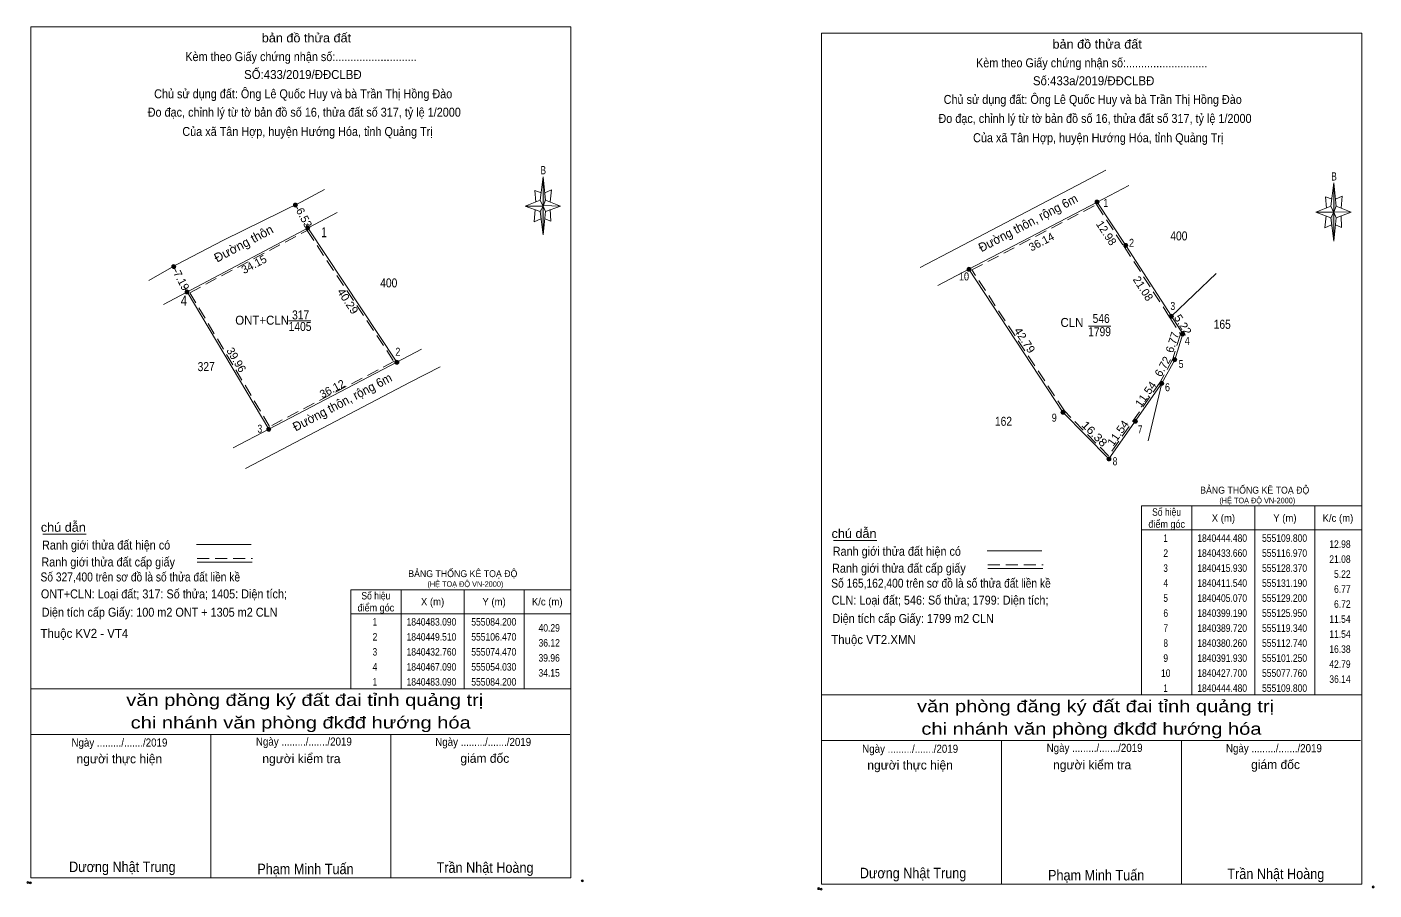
# Model space of a CAD drawing. Header units: metres. Extents: x 553958 to 555227, y 1839766 to 1840630.
# Drawn here: x 554683.4 to 555020.1, y 1839864.4 to 1840080.2 of the extents above; entities that cross this region are included whole.
import ezdxf
from ezdxf.enums import TextEntityAlignment as Align

# ---------------------------------------------------------------- set-up
doc = ezdxf.new("R2010")
doc.units = ezdxf.units.M
doc.header["$PDMODE"] = 32
doc.header["$PDSIZE"] = 0.5
doc.linetypes.add('MEDIUM_DASHED', pattern=[4.5, 3, -1.5])
doc.layers.add('3', color=7, linetype='Continuous', lineweight=13)
doc.layers.add('63', color=7, linetype='Continuous', lineweight=13)

msp = doc.modelspace()

# ---------------------------------------------------------------- hatches: boundary and pattern name
at = {"layer": '3'}
for points in [[(554812.4, 1840042.78), (554813, 1840036.94), (554812.4, 1840035.44)], [(555010.03, 1840041.22), (555010.63, 1840035.38), (555010.03, 1840033.88)], [(554750.986, 1840035.701, 1), (554749.986, 1840035.701, 1)], [(554812.4, 1840035.44), (554812.4, 1840028.24), (554811.64, 1840034.08)], [(554951.36, 1840036.44, 1), (554950.36, 1840036.44, 1)], [(555010.03, 1840033.88), (555010.03, 1840026.68), (555009.27, 1840032.52)], [(554754.07, 1840029.99, 1), (554753.07, 1840029.99, 1)], [(554958.53, 1840025.62, 1), (554957.53, 1840025.62, 1)], [(554720.586, 1840020.311, 1), (554719.586, 1840020.311, 1)], [(554919.32, 1840019.66, 1), (554918.32, 1840019.66, 1)], [(554723.9, 1840013.99, 1), (554722.9, 1840013.99, 1)], [(554969.93, 1840007.89, 1), (554968.93, 1840007.89, 1)], [(554972.75, 1840003.5, 1), (554971.75, 1840003.5, 1)], [(554970.76, 1839997.03, 1), (554969.76, 1839997.03, 1)], [(554776.34, 1839996.41, 1), (554775.34, 1839996.41, 1)], [(554967.51, 1839991.15, 1), (554966.51, 1839991.15, 1)], [(554942.81, 1839983.89, 1), (554941.81, 1839983.89, 1)], [(554960.924, 1839981.646, 1), (554959.924, 1839981.646, 1)], [(554744.34, 1839979.66, 1), (554743.34, 1839979.66, 1)], [(554954.3, 1839972.22, 1), (554953.3, 1839972.22, 1)]]:
    msp.add_hatch(color=256, dxfattribs=at).paths.add_polyline_path(points)

# ---------------------------------------------------------------- linework, layer by layer
for p, q in [((554811.64, 1840036.94), (554812.4, 1840042.78)), ((554947.53, 1840041.47), (554915.53, 1840024.71)), ((554953.08, 1840044.38), (554947.53, 1840041.47)), ((555009.27, 1840035.38), (555010.03, 1840041.22)), ((554958.8, 1840040.6), (554950.86, 1840036.44)), ((554750.51, 1840035.76), (554751.1, 1840034.65)), ((554811.64, 1840034.08), (554807.9, 1840035.44)), ((554813, 1840036.94), (554816.74, 1840035.44)), ((554814.2, 1840034.54), (554814.34, 1840031.68)), ((554950.86, 1840036.44), (554918.82, 1840019.66)), ((554950.85, 1840036.44), (554958.03, 1840025.62)), ((555010.63, 1840035.38), (555014.37, 1840033.88)), ((554717.49, 1840010.85), (554760.89, 1840033.87)), ((554813, 1840034.08), (554812.4, 1840028.24)), ((554814.34, 1840031.68), (554812.84, 1840032.28)), ((555009.27, 1840032.52), (555005.53, 1840033.88)), ((555010.63, 1840032.52), (555010.03, 1840026.68)), ((555011.83, 1840032.98), (555011.97, 1840030.12)), ((554753.09, 1840030.89), (554753.57, 1840029.99)), ((554753.57, 1840029.99), (554775.84, 1839996.41)), ((555011.97, 1840030.12), (555010.47, 1840030.72)), ((554915.53, 1840024.72), (554906.64, 1840020.06)), ((554958.03, 1840025.62), (554969.43, 1840007.89)), ((554720.03, 1840020.34), (554720.77, 1840018.95)), ((554911.02, 1840015.57), (554918.82, 1840019.66)), ((554969.43, 1840007.89), (554980.63, 1840018.55)), ((554722.64, 1840015.42), (554723.4, 1840013.99)), ((554743.84, 1839979.66), (554723.4, 1840013.99)), ((554969.43, 1840007.89), (554972.25, 1840003.5)), ((554748.8, 1840006.79), (554754.38, 1840006.79)), ((554948.69, 1840005.45), (554954.27, 1840005.45)), ((554782.01, 1839999.64), (554775.84, 1839996.41)), ((554775.84, 1839996.41), (554743.84, 1839979.65)), ((554786.64, 1839995.29), (554779.17, 1839991.38)), ((554779.17, 1839991.38), (554747.13, 1839974.6)), ((554963.65, 1839976.77), (554967.01, 1839991.15)), ((554743.84, 1839979.66), (554734.95, 1839975)), ((554738.05, 1839969.85), (554747.13, 1839974.6)), ((554687.34, 1839953.42), (554698.2, 1839953.42)), ((554725.74, 1839950.8), (554739.44, 1839950.8)), ((554884.97, 1839951.86), (554895.83, 1839951.86)), ((554923.37, 1839949.24), (554937.07, 1839949.24)), ((554725.94, 1839946.4), (554739.66, 1839946.4)), ((554923.57, 1839944.84), (554937.29, 1839944.84)), ((554776.91, 1839939.53), (554776.91, 1839914.78)), ((554792.66, 1839939.53), (554792.66, 1839914.78)), ((554807.66, 1839939.53), (554807.66, 1839914.78)), ((554764.31, 1839933.53), (554819.36, 1839933.53)), ((554684.36, 1839914.78), (554819.36, 1839914.78)), ((554881.99, 1839913.22), (555016.99, 1839913.22)), ((554684.36, 1839903.38), (554819.06, 1839903.38)), ((554684.36, 1839903.38), (554819.06, 1839903.38)), ((554684.36, 1839903.38), (554819.06, 1839903.38)), ((554729.36, 1839867.52), (554729.36, 1839903.38)), ((554774.36, 1839867.52), (554774.36, 1839903.38)), ((554881.99, 1839901.82), (555016.69, 1839901.82)), ((554881.99, 1839901.82), (555016.69, 1839901.82)), ((554881.99, 1839901.82), (555016.69, 1839901.82)), ((554926.99, 1839865.96), (554926.99, 1839901.82)), ((554971.99, 1839865.96), (554971.99, 1839901.82))]:
    msp.add_line(p, q, dxfattribs=at)
at = {"layer": '3', "linetype": 'MEDIUM_DASHED'}
for p, q in [((554725.94, 1839947.32), (554739.74, 1839947.32)), ((554923.57, 1839945.76), (554937.37, 1839945.76))]:
    msp.add_line(p, q, dxfattribs=at)
at = {"layer": '3'}
for points in [[(554684.36, 1840080.22), (554819.36, 1840080.22), (554819.36, 1839867.52), (554684.36, 1839867.52)], [(554881.99, 1840078.66), (555016.99, 1840078.66), (555016.99, 1839865.96), (554881.99, 1839865.96)], [(554812.4, 1840042.78), (554813, 1840036.94), (554812.4, 1840035.44)], [(555010.03, 1840041.22), (555010.63, 1840035.38), (555010.03, 1840033.88)], [(554812.4, 1840035.44), (554807.9, 1840035.44), (554811.64, 1840036.94), (554813, 1840034.08), (554816.74, 1840035.44), (554812.4, 1840035.58)], [(554812.4, 1840035.44), (554812.4, 1840028.24), (554811.64, 1840034.08)], [(555010.03, 1840033.88), (555005.53, 1840033.88), (555009.27, 1840035.38), (555010.63, 1840032.52), (555014.37, 1840033.88), (555010.03, 1840034.02)], [(555010.03, 1840033.88), (555010.03, 1840026.68), (555009.27, 1840032.52)], [(554764.31, 1839939.53), (554819.36, 1839939.53), (554819.36, 1839914.78), (554764.31, 1839914.78)]]:
    msp.add_lwpolyline(points, close=True, dxfattribs=at)
for points in [[(554713.82, 1840016.84), (554720.71, 1840020.72), (554732.51, 1840026.93), (554751.98, 1840036.48), (554757.77, 1840039.54)], [(554811.94, 1840038.74), (554810.3, 1840039.34), (554810.6, 1840036.48)], [(554812.84, 1840038.74), (554814.5, 1840039.48), (554814.2, 1840036.48)], [(555010.47, 1840037.18), (555012.13, 1840037.92), (555011.83, 1840034.92)], [(554812.4, 1840035.44), (554811.64, 1840036.94), (554807.9, 1840035.44)], [(554810.44, 1840034.54), (554810.14, 1840031.54), (554811.8, 1840032.28)], [(554812.4, 1840035.44), (554813, 1840034.08), (554816.74, 1840035.44)], [(555010.03, 1840033.88), (555009.27, 1840035.38), (555005.53, 1840033.88)], [(555009.57, 1840037.18), (555007.93, 1840037.78), (555008.23, 1840034.92)], [(555008.07, 1840032.98), (555007.77, 1840029.98), (555009.43, 1840030.72)], [(555010.03, 1840033.88), (555010.63, 1840032.52), (555014.37, 1840033.88)], [(554972.25, 1840003.5), (554970.26, 1839997.03), (554967.01, 1839991.15), (554953.8, 1839972.22), (554942.31, 1839983.89), (554918.84, 1840019.67)], [(554819.36, 1839867.52), (554684.36, 1839867.52), (554684.36, 1839903.38)], [(555016.99, 1839865.96), (554881.99, 1839865.96), (554881.99, 1839901.82)]]:
    msp.add_lwpolyline(points, dxfattribs=at)
at = {"layer": '3', "linetype": 'MEDIUM_DASHED'}
for points in [[(554950.69, 1840035.79), (554957.61, 1840025.35), (554969.01, 1840007.62), (554971.7, 1840003.43), (554969.8, 1839997.23), (554966.59, 1839991.41), (554953.73, 1839973), (554942.7, 1839984.21), (554919.54, 1840019.47)], [(554753.4, 1840029.34), (554775.12, 1839996.6), (554744.03, 1839980.32), (554724.1, 1840013.79)]]:
    msp.add_lwpolyline(points, close=True, dxfattribs=at)
at = {"layer": '3'}
for centre in [(554750.486, 1840035.701), (554950.86, 1840036.44), (554753.57, 1840029.99), (554958.03, 1840025.62), (554720.086, 1840020.311), (554918.82, 1840019.66), (554723.4, 1840013.99), (554969.43, 1840007.89), (554972.25, 1840003.5), (554970.26, 1839997.03), (554775.84, 1839996.41), (554967.01, 1839991.15), (554942.31, 1839983.89), (554960.424, 1839981.646), (554743.84, 1839979.66), (554953.8, 1839972.22)]:
    msp.add_circle(centre, 0.5, dxfattribs=at)
for p in [(554683.64, 1839866.36), (554684.24, 1839866.26), (554822.2, 1839866.78), (554881.27, 1839864.8), (554881.87, 1839864.7), (555019.83, 1839865.22)]:
    msp.add_point(p, dxfattribs=at)
at = {"layer": '63'}
for p, q in [((554974.54, 1839960.47), (554974.54, 1839913.22)), ((554990.29, 1839960.47), (554990.29, 1839913.22)), ((555005.29, 1839960.47), (555005.29, 1839913.22)), ((554961.94, 1839954.47), (555016.99, 1839954.47))]:
    msp.add_line(p, q, dxfattribs=at)
msp.add_lwpolyline([(554961.94, 1839960.47), (555016.99, 1839960.47), (555016.99, 1839913.22), (554961.94, 1839913.22)], close=True, dxfattribs=at)

# ---------------------------------------------------------------- texts
at = {"layer": '3'}
for s, height, width, p in [('bản đồ thửa đất', 2.25, 1.05, (554753.245, 1840076.36)), ('bản đồ thửa đất', 2.25, 1.05, (554950.875, 1840074.8)), ('Kèm theo Giấy chứng nhận số:...........................', 2.25, 0.9, (554751.88, 1840071.68)), ('Kèm theo Giấy chứng nhận số:...........................', 2.25, 0.9, (554949.51, 1840070.12)), ('SỐ:433/2019/ĐĐCLBĐ', 2.25, 0.95, (554752.36, 1840067.2)), ('Số:433a/2019/ĐĐCLBĐ', 2.25, 0.95, (554949.995, 1840065.64)), ('Chủ sử dụng đất: Ông Lê Quốc Huy và bà Trần Thị Hồng Đào', 2.25, 0.9, (554752.435, 1840062.38)), ('Chủ sử dụng đất: Ông Lê Quốc Huy và bà Trần Thị Hồng Đào', 2.25, 0.9, (554949.765, 1840060.97)), ('Đo đạc, chỉnh lý từ tờ bản đồ số 16, thửa đất số 317, tỷ lệ 1/2000 ', 2.25, 0.9, (554753.08, 1840057.78)), ('Đo đạc, chỉnh lý từ tờ bản đồ số 16, thửa đất số 317, tỷ lệ 1/2000 ', 2.25, 0.9, (554950.71, 1840056.22)), ('Của xã Tân Hợp, huyện Hướng Hóa, tỉnh Quảng Trị', 2.25, 0.9, (554753.515, 1840052.96)), ('Của xã Tân Hợp, huyện Hướng Hóa, tỉnh Quảng Trị', 2.25, 0.9, (554951.145, 1840051.4)), ('B', 2.066, 0.75, (554812.435, 1840043.38)), ('B', 2.066, 0.75, (555010.065, 1840041.82)), ('400', 2.25, 0.85, (554971.295, 1840026.86)), ('400', 2.25, 0.85, (554773.825, 1840015.11)), ('ONT+CLN', 2.25, 0.95, (554742.165, 1840005.78)), ('317', 2.25, 0.85, (554751.785, 1840007.1)), ('CLN', 2.25, 0.95, (554944.575, 1840005.22)), ('546', 2.25, 0.85, (554951.87, 1840006.22)), ('1405', 2.25, 0.85, (554751.65, 1840004.22)), ('1799', 2.25, 0.85, (554951.475, 1840002.91)), ('165', 2.25, 0.85, (554982.135, 1840004.76)), ('327', 2.25, 0.85, (554728.185, 1839994.18)), ('162', 2.25, 0.85, (554927.46, 1839980.51)), ('Số hiệu', 1.875, 0.85, (554770.595, 1839937.1)), ('X (m)', 1.875, 0.95, (554784.775, 1839935.6)), ('Y (m)', 1.875, 0.95, (554800.145, 1839935.6)), ('K/c (m)', 1.875, 0.95, (554813.425, 1839935.6)), ('điểm góc', 1.875, 0.9, (554770.605, 1839934.1)), (' 1', 1.875, 0.75, (554770.07, 1839930.56)), ('1840483.090', 1.875, 0.85, (554784.49, 1839930.56)), ('555084.200', 1.875, 0.85, (554800.075, 1839930.56)), (' 2', 1.875, 0.85, (554770.08, 1839926.81)), ('1840449.510', 1.875, 0.85, (554784.49, 1839926.81)), ('555106.470', 1.875, 0.85, (554800.075, 1839926.81)), (' 3', 1.875, 0.8, (554770.08, 1839923.06)), ('1840432.760', 1.875, 0.85, (554784.49, 1839923.06)), ('555074.470', 1.875, 0.85, (554800.075, 1839923.06)), (' 4', 1.875, 0.85, (554770.085, 1839919.31)), ('1840467.090', 1.875, 0.85, (554784.49, 1839919.31)), ('555054.030', 1.875, 0.85, (554800.075, 1839919.31)), (' 1', 1.875, 0.75, (554770.07, 1839915.56)), ('1840483.090', 1.875, 0.85, (554784.49, 1839915.56)), ('555084.200', 1.875, 0.85, (554800.075, 1839915.56)), ('văn phòng đăng ký đất đai tỉnh quảng trị', 3, 1.25, (554752.83, 1839910.48)), ('văn phòng đăng ký đất đai tỉnh quảng trị', 3, 1.25, (554950.465, 1839908.92)), ('chi nhánh văn phòng đkđđ hướng hóa', 3, 1.25, (554751.81, 1839904.84)), ('chi nhánh văn phòng đkđđ hướng hóa', 3, 1.25, (554949.445, 1839903.28)), ('Ngày ........./......./2019', 2.025, 0.9, (554706.505, 1839900.32)), ('Ngày ........./......./2019', 2.025, 0.9, (554752.605, 1839900.56)), ('Ngày ........./......./2019', 2.025, 0.9, (554797.425, 1839900.46)), ('Ngày ........./......./2019', 2.025, 0.9, (554904.135, 1839898.76)), ('Ngày ........./......./2019', 2.025, 0.9, (554950.235, 1839899)), ('Ngày ........./......./2019', 2.025, 0.9, (554995.055, 1839898.9)), ('Dương Nhật Trung', 2.62, 0.9, (554707.235, 1839868.96)), ('Phạm Minh Tuấn', 2.625, 0.9, (554752.995, 1839868.42)), ('Trần Nhật Hoàng', 2.625, 0.9, (554797.89, 1839868.76)), ('Dương Nhật Trung', 2.62, 0.9, (554904.865, 1839867.4)), ('Phạm Minh Tuấn', 2.625, 0.9, (554950.625, 1839866.86)), ('Trần Nhật Hoàng', 2.625, 0.9, (554995.53, 1839867.2))]:
    msp.add_text(s, height=height, dxfattribs=dict(at, width=width)).set_placement(p, align=Align.CENTER)
for s, height, rotation, width, p in [('Đường thôn, rộng 6m', 2.25, 27.642, 0.95, (554934.118, 1840030.232)), ('40.29', 2, 303.552, 1.05, (554762.751, 1840011.103)), ('5.22', 2, 302.715, 1.05, (554971.461, 1840005.25)), ('42.79', 2, 303.293, 1.05, (554931.928, 1840001.354)), ('Đường thôn, rộng 6m', 2.25, 27.642, 0.95, (554762.728, 1839985.432)), ('11.54', 2, 55.091, 1.05, (554963.814, 1839987.828)), ('16.38', 2, 314.555, 1.15, (554949.501, 1839977.797)), ('11.54', 2, 55.091, 1.05, (554956.904, 1839978.108))]:
    msp.add_text(s, height=height, rotation=rotation, dxfattribs=dict(at, width=width)).set_placement(p, align=Align.CENTER)
for s, height, rotation, p in [('6.53', 2, 297.938, (554751.786, 1840032.053)), ('12.98', 2, 303.531, (554952.34, 1840028.147)), ('Đường thôn', 2.25, 27.94, (554738.068, 1840025.082)), ('36.14', 2, 27.642, (554937.396, 1840025.62)), ('34.15', 2, 27.938, (554740.602, 1840019.992)), ('7.19', 2, 297.955, (554721.126, 1840016.379)), ('21.08', 2, 302.74, (554961.509, 1840014.276)), ('6.77', 2, 72.903, (554970.612, 1840001.081)), ('39.96', 2, 300.762, (554734.858, 1839996.486)), ('6.72', 2, 61.07, (554968.122, 1839994.846)), ('36.12', 2, 27.629, (554760.166, 1839988.869))]:
    msp.add_text(s, height=height, rotation=rotation, dxfattribs=at).set_placement(p, align=Align.CENTER)
for s, height, width, p in [(' 1', 2, 0.75, (554953.58, 1840035.22)), (' 1', 2.5, 0.75, (554758.35, 1840027.65)), (' 2', 2, 0.85, (554960.1, 1840025.25)), (' 10', 2, 0.85, (554918.85, 1840016.85)), (' 4', 2.5, 0.85, (554723.42, 1840010.58)), (' 3', 2, 0.8, (554970.37, 1840009.47)), (' 4', 2, 0.85, (554974.02, 1840000.74)), (' 2', 2, 0.85, (554776.73, 1839998.02)), (' 5', 2, 0.8, (554972.45, 1839994.96)), (' 6', 2, 0.85, (554969.08, 1839989.15)), (' 3', 2, 0.8, (554742.19, 1839978.78)), (' 9', 2, 0.85, (554940.78, 1839981.54)), (' 7', 2, 0.8, (554962.21, 1839978.61)), (' 8', 2, 0.8, (554955.93, 1839970.65)), ('40.29', 1.875, 0.85, (554816.59, 1839929.06)), ('36.12', 1.875, 0.85, (554816.58, 1839925.31)), ('39.96', 1.87, 0.85, (554816.57, 1839921.56)), ('34.15', 1.875, 0.85, (554816.57, 1839917.81))]:
    msp.add_text(s, height=height, dxfattribs=dict(at, width=width)).set_placement(p, align=Align.RIGHT)
for s, height, width, p in [('BẢNG THỐNG KÊ TOẠ ĐỘ ', 1.725, 0.95, (554976.62, 1839963.56)), ('(HỆ TOẠ ĐỘ VN-2000)', 1.395, 0.9, (554981.42, 1839961.14)), ('chú dẫn', 2.25, 1.05, (554686.86, 1839954.02)), ('chú dẫn', 2.25, 1.05, (554884.49, 1839952.46)), ('Ranh giới thửa đất hiện có ', 2.25, 0.9, (554687.16, 1839949.58)), ('Ranh giới thửa đất hiện có ', 2.25, 0.9, (554884.79, 1839948.02)), ('Ranh giới thửa đất cấp giấy', 2.25, 0.9, (554687, 1839945.34)), ('Số 327,400 trên sơ đồ là số thửa đất liền kề', 2.25, 0.85, (554686.78, 1839941.6)), ('BẢNG THỐNG KÊ TOẠ ĐỘ ', 1.725, 0.95, (554778.69, 1839942.68)), ('Ranh giới thửa đất cấp giấy', 2.25, 0.9, (554884.63, 1839943.78)), ('(HỆ TOẠ ĐỘ VN-2000)', 1.395, 0.9, (554783.49, 1839940.26)), ('Số 165,162,400 trên sơ đồ là số thửa đất liền kề', 2.25, 0.85, (554884.41, 1839940.04)), ('ONT+CLN: Loại đất; 317: Số thửa; 1405: Diện tích;', 2.25, 0.9, (554686.88, 1839937.36)), ('CLN: Loại đất; 546: Số thửa; 1799: Diện tích;', 2.25, 0.9, (554884.51, 1839935.8)), ('Diện tích cấp Giấy: 100 m2 ONT + 1305 m2 CLN', 2.25, 0.9, (554687.08, 1839932.78)), ('Diện tích cấp Giấy: 1799 m2 CLN', 2.25, 0.9, (554884.71, 1839931.22)), ('Thuộc KV2 - VT4', 2.25, 0.95, (554686.78, 1839927.5)), ('Thuộc VT2.XMN', 2.25, 0.95, (554884.41, 1839925.94))]:
    msp.add_text(s, height=height, dxfattribs=dict(at, width=width)).set_placement(p)
for s, p in [('người thực hiện', (554706.485, 1839896.14)), ('người kiểm tra', (554751.99, 1839896.18)), ('giám đốc', (554797.825, 1839896.26)), ('người thực hiện', (554904.12, 1839894.58)), ('người kiểm tra', (554949.62, 1839894.62)), ('giám đốc', (554995.455, 1839894.7))]:
    msp.add_text(s, height=2.25, dxfattribs=at).set_placement(p, align=Align.CENTER)
at = {"layer": '63'}
for s, width, p in [('điểm góc', 0.9, (554968.255, 1839955.02)), ('Số hiệu', 0.85, (554968.225, 1839958.02)), ('X (m)', 0.95, (554982.425, 1839956.52)), ('Y (m)', 0.95, (554997.795, 1839956.52)), ('K/c (m)', 0.95, (555011.055, 1839956.52)), (' 1', 0.75, (554967.72, 1839951.5)), ('1840444.480', 0.85, (554982.12, 1839951.5)), ('555109.800', 0.85, (554997.715, 1839951.5)), (' 2', 0.85, (554967.72, 1839947.75)), ('1840433.660', 0.85, (554982.12, 1839947.75)), ('555116.970', 0.85, (554997.715, 1839947.75)), (' 3', 0.8, (554967.71, 1839944)), ('1840415.930', 0.85, (554982.12, 1839944)), ('555128.370', 0.85, (554997.715, 1839944)), (' 4', 0.85, (554967.715, 1839940.25)), ('1840411.540', 0.85, (554982.12, 1839940.25)), ('555131.190', 0.85, (554997.715, 1839940.25)), (' 5', 0.8, (554967.725, 1839936.5)), ('1840405.070', 0.85, (554982.12, 1839936.5)), ('555129.200', 0.85, (554997.715, 1839936.5)), (' 6', 0.85, (554967.72, 1839932.75)), ('1840399.190', 0.85, (554982.12, 1839932.75)), ('555125.950', 0.85, (554997.715, 1839932.75)), (' 7', 0.8, (554967.73, 1839929)), ('1840389.720', 0.85, (554982.12, 1839929)), ('555119.340', 0.85, (554997.715, 1839929)), (' 8', 0.8, (554967.73, 1839925.25)), ('1840380.260', 0.85, (554982.12, 1839925.25)), ('555112.740', 0.85, (554997.715, 1839925.25)), (' 9', 0.85, (554967.71, 1839921.5)), ('1840391.930', 0.85, (554982.12, 1839921.5)), ('555101.250', 0.85, (554997.715, 1839921.5)), (' 10', 0.85, (554967.72, 1839917.75)), ('1840427.700', 0.85, (554982.12, 1839917.75)), ('555077.760', 0.85, (554997.715, 1839917.75)), (' 1', 0.75, (554967.72, 1839914)), ('1840444.480', 0.85, (554982.12, 1839914)), ('555109.800', 0.85, (554997.715, 1839914))]:
    msp.add_text(s, height=1.875, dxfattribs=dict(at, width=width)).set_placement(p, align=Align.CENTER)
at = {"layer": '63', "width": 0.85}
for s, height, p in [('12.98', 1.875, (555014.22, 1839950)), ('21.08', 1.875, (555014.22, 1839946.25)), ('5.22', 1.875, (555014.22, 1839942.5)), ('6.77', 1.875, (555014.22, 1839938.75)), ('6.72', 1.875, (555014.22, 1839935)), ('11.54', 1.87, (555014.21, 1839931.25)), ('11.54', 1.87, (555014.22, 1839927.5)), ('16.38', 1.875, (555014.22, 1839923.75)), ('42.79', 1.875, (555014.22, 1839920)), ('36.14', 1.87, (555014.22, 1839916.25))]:
    msp.add_text(s, height=height, dxfattribs=at).set_placement(p, align=Align.RIGHT)

doc.saveas('drawing.dxf')
